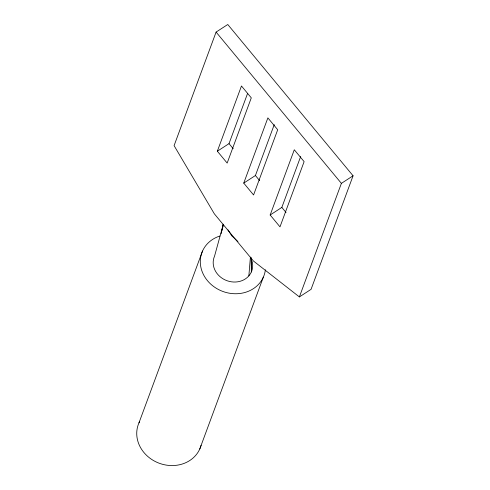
<?xml version="1.0" encoding="UTF-8"?>
<svg xmlns="http://www.w3.org/2000/svg" width="490" height="490" viewBox="0 0 490 490"><rect width="100%" height="100%" fill="white"/><g stroke="black" fill="none" stroke-linecap="round" stroke-linejoin="round"><path stroke-width="0.73" d="M251.474 257.691L251.346 271.975L251.15 258.377M248.859 275.882L250.415 257.097M221.088 233.81L223.201 224.2M222.099 230.257L223.452 224.383M223.305 224.328L214.534 256.19A20.035 17.658 20.3 0 0 231.488 281.824A20.035 17.658 20.3 0 0 252.203 261.525M216.09 32.083L174.085 145.64L214.338 213.818L253.385 260.962L299.384 296.928L311.064 289.339L353.07 175.788L227.764 24.5L216.09 32.083L341.389 183.37L299.384 296.928M217.339 151.214L241.466 85.989L251.29 97.853L227.164 163.078L217.339 151.214L229.014 143.631L247.573 93.461M138.976 422.858L202.529 251.045M243.751 183.101L267.877 117.876L277.701 129.746L253.575 194.971L243.751 183.101L255.425 175.518L274.253 124.632M270.161 214.994L294.288 149.769L304.118 161.633L279.986 226.858L270.161 214.994L281.836 207.411L300.664 156.518M199.798 448.938L263.351 277.126M341.389 183.37L353.07 175.788M237.962 241.558L231.696 235.751L228.003 229.847M229.014 143.631L233.228 148.715M255.425 175.518L259.639 180.608M281.836 207.411L286.05 212.495M201.09 445.343A33.106 29.173 20.3 0 1 158.699 463.044A33.106 29.173 20.3 0 1 139.632 421.486M265.396 269.782A33.106 29.173 20.3 0 1 213.585 286.454A33.106 29.173 20.3 0 1 219.845 236.015"/></g></svg>
